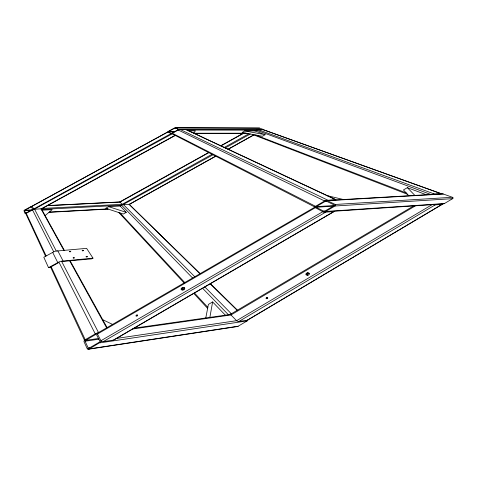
<?xml version="1.0" encoding="UTF-8"?>
<svg xmlns="http://www.w3.org/2000/svg" width="477" height="477" viewBox="0 0 477 477"><rect width="100%" height="100%" fill="white"/><g stroke="black" fill="none" stroke-linecap="round" stroke-linejoin="round"><path stroke-width="0.72" d="M442.262 204.204L247.682 320.073A0.721 0.394 -11.1 0 1 247.241 320.216L238.81 321.468L237.498 321.254A4.365 2.361 -11.4 0 1 236.586 320.687L230.969 314.975A3.411 1.819 -11.7 0 1 230.808 314.772L230.963 313.997L413.69 205.915M83.439 250.604L82.885 250.842M172.048 133.787L171.964 133.781A4.341 1.467 -12.5 0 1 170.981 133.596L167.922 131.735A2.188 0.739 -12.6 0 1 168.381 131.342L174.284 128.11A1.616 0.543 -12.5 0 1 174.689 127.919L175.387 127.764M209.874 317.384L212.611 301.941L225.377 315.178M314.772 206.976L171.964 133.739L172.072 133.399A1.705 0.578 -12.6 0 1 172.31 133.25L178.297 129.965A2.194 0.739 -12.5 0 0 178.762 129.559L175.727 127.806L259.566 128.11L263.286 129.446A1.318 0.465 -10.5 0 1 263.447 129.756M205.79 317.962L208.383 304.421L212.611 301.941M314.731 207.215L97.88 332.916A0.948 0.483 -17.4 0 0 97.666 333.077L97.397 333.799A3.154 1.622 -17.3 0 0 97.475 334.019L100.981 340.834A4.198 2.194 -17.3 0 0 101.673 341.401L103.062 341.645L113.383 340.113A1.043 0.549 -17 0 0 114.063 339.898L334.216 211.46A1.532 0.68 -8 0 0 334.085 211.245M167.862 131.92L32.245 206.177L33.563 209.099A3.035 1.133 -16.4 0 0 34.111 209.254L41.732 208.783L175.292 135.45M193.799 133.161L195.367 130.847L188.838 130.835M181.516 288.209L181.832 287.941A1.61 0.799 -13.5 0 1 183.752 287.369L184.611 287.858A3.184 1.58 -13.6 0 1 184.307 289.235L183.878 289.587A1.586 0.793 -13.5 0 1 182.077 290.076L181.206 289.587A3.184 1.586 -13.5 0 1 181.522 288.209M45.112 215.58L52.214 209.636L42.119 210.166M306.926 273.369L307.218 273.154A1.675 0.841 -8.5 0 1 307.909 272.874L309.197 273.321A2.761 1.389 -8.6 0 1 309.34 274.269L308.351 275.038A1.574 0.793 -8.5 0 1 306.842 275.175C304.69 274.8 306.401 272.546 307.862 272.874M168.715 131.455C167.731 131.956 170.963 133.673 172.018 133.101L177.915 129.869C179.125 129.219 175.476 127.753 174.576 128.247L168.751 131.437L175.041 131.443M88.549 349.224A1.485 0.781 -18.1 0 0 89.491 348.866L100.742 341.991A3.715 1.938 -17.6 0 0 101.017 341.091L100.921 340.733L322.786 211.705A1.908 0.841 -8.3 0 0 324.092 211.919L442.93 203.959A1.95 0.847 -4.6 0 0 444.409 203.548L452.637 198.659A2.379 1.02 -4.5 0 0 452.429 197.299M335.748 199.964A1.294 0.555 -8.1 0 0 335.891 199.762L325.857 200.394A5.462 2.361 -8.2 0 0 324.742 200.889L314.987 206.636A2.856 1.246 -8.6 0 0 314.772 207.394L323.042 211.824A6.29 2.767 -8.2 0 0 324.11 212.146L334.109 211.621M95.579 334.55L85.246 340.602A1.407 0.727 -18 0 0 85.073 341.21L88.263 348.097A0.835 0.435 -18.1 0 0 88.621 348.323M183.001 287.679L182.011 289.038L183.114 289.938M247.241 320.216L442.233 204.371M88.15 349.236A1.3 0.68 -18.1 0 0 88.555 349.218L237.29 326.542A1.485 0.811 -11.6 0 0 238.172 326.226L247.128 320.902A2.367 1.288 -11.2 0 0 247.873 319.942M306.562 273.893L308.237 272.898M266.768 298.298L267.621 297.791M306.717 274.627L309.084 273.22M432.025 204.687L236.586 320.687L116.585 338.42M238.935 321.45L435.179 204.889L441.929 204.436M415.491 205.796L230.969 314.975L132.773 328.981M426.396 194.759L407.34 187.658L403.441 189.947L408.861 195.767M113.383 340.113L333.65 211.728M136.821 315.696L137.638 315.219L136.869 316.156L135.85 315.881L136.601 314.915L137.626 315.172M182.101 289.396L184.647 287.917M182.745 289.873L184.641 288.77M334.21 205.623L324.867 211.061A0.757 0.334 -8.3 0 1 323.704 211.168L316.09 207.256A1.067 0.465 -8.6 0 1 316.215 206.648L325.362 201.336A0.745 0.322 -8.3 0 1 326.501 201.222M324.098 211.925A1.908 0.841 -8.3 0 0 325.636 211.46L335.015 206.01L452.637 198.659M103.217 341.627L325.463 212.277M87.231 348.693L84.059 341.8A3.5 1.807 -18 0 1 84.518 340.28A2.433 1.258 -18 0 1 85.216 339.702L95.519 333.745A6.29 3.25 -17.5 0 1 97.6 332.922L98.131 332.773M315.172 207.787L97.475 334.019A2.427 1.246 -17.5 0 0 97.153 333.679L96.909 333.578A1.353 0.698 -17.5 0 0 96.217 333.542A1.467 0.751 -17.5 0 0 95.257 333.894L59.07 262.386L49.894 267.543L48.547 267.663L43.806 257.246L54.074 251.647A7.393 3.13 -16.9 0 1 55.535 251.146L86.611 248.35L92.991 258.146L91.721 258.862L61.712 261.533L98.512 332.552M48.547 267.663L59.237 261.807A8.02 3.494 -17 0 1 60.752 261.277L92.991 258.146M120.15 206.04L126.25 212.366L123.275 214.03L105.709 208.27L108.625 206.648L120.15 206.04L121.784 205.14A2.486 0.99 -14.4 0 1 122.69 204.806L129.661 204.251L215.789 156.212M265.164 134.711L262.35 136.285L242.107 132.445L244.868 130.913L254.992 130.925L265.164 134.711L244.868 130.913M212.026 154.286L122.184 204.323L42.34 208.449M224.315 147.435L248.916 133.739M254.992 130.925L256.358 130.161A2.278 0.805 -10.6 0 1 257.121 129.839L263.28 129.69L441.136 193.674A1.514 0.644 -4.9 0 1 440.986 193.918M47.33 205.712L119.977 202.075L122.321 204.424A2.957 1.175 -14.3 0 0 123.03 204.633L213.004 154.786M225.335 147.912L250.306 134.001M199.917 273.774L129.178 204.359L215.634 156.134M228.078 149.194L253.716 134.896M228.239 149.271L253.889 134.961M120.031 201.777L208.586 152.521M220.738 145.759L242.71 133.542M119.977 202.075L208.831 152.646M220.994 145.884L243.181 133.542M25.895 213.589L25.388 213.618A0.942 0.352 -16.7 0 0 26.235 213.326L32.973 209.689A2.522 0.948 -16.5 0 1 33.873 209.397L172.167 133.846M175.095 135.343L41.052 208.938L63.805 250.204M24.482 210.619L24.482 210.637A0.882 0.328 -16.7 0 1 24.822 210.25L31.297 206.762L32.728 209.29A0.882 0.328 -16.5 0 1 32.382 209.653L25.657 213.153L26.104 213.1M266.846 297.648A1.002 0.525 -10.2 0 0 266.059 298.387A1.002 0.525 -10.2 0 0 267.263 298.638L267.561 298.483A1.371 0.721 -10.2 0 0 267.519 297.72L267.15 297.582A0.745 0.394 -10.2 0 0 266.822 297.582M171.899 133.596L171.088 133.596L172.018 133.387A1.693 0.572 -12.6 0 0 172.31 133.25L315.458 206.267M88.788 348.305L99.735 341.955A1.419 0.739 -17.6 0 0 99.896 341.329L96.473 334.598A0.68 0.346 -17.5 0 0 95.543 334.508M89.497 348.872L238.178 326.226M88.263 348.097L89.646 347.888M99.794 342.88L247.128 320.902M85.532 340.375L98.453 338.491M85.067 341.21L98.811 339.201M96.217 333.548L97.445 333.369M134.216 328.14L230.689 314.426M441.04 193.573L433.313 194.097A5.074 2.17 -5 0 0 432.46 194.413M323.722 211.162L324.819 211.084M325.648 211.46L444.415 203.548M316.203 206.642L334.359 205.515A1.097 0.477 -8.1 0 0 334.305 205.003L326.483 201.228M316.09 207.256L333.256 206.177M325.362 201.336L326.56 201.264M442.03 193.859L326.19 200.513A1.89 0.817 -8.3 0 0 324.616 200.972L178.213 130.012A2.117 0.715 -12.4 0 1 179.042 129.672L186.054 129.535L335.802 199.601M327.395 200.698L443.33 194.02L452.452 197.287L335.236 204.466L327.395 200.698A1.866 0.805 -8.3 0 0 326.34 200.501M49.298 212.074L107.623 208.902M48.994 212.331L108.219 209.093M24.822 210.25L31.989 209.874M41.708 209.421L121.593 205.235L192.589 278.019M31.238 210.279L24.482 210.637L25.645 213.136M32.084 206.326L31.732 206.344L167.874 131.98M47.617 205.551L119.906 201.944M30.981 206.875L31.494 206.845M435.179 204.889L434.207 204.824A6.35 2.755 -4.8 0 1 433.229 204.609M129.178 204.359L200.167 273.625M73.869 258.14L74.46 257.83A1.425 0.62 -16.5 0 0 73.691 257.502L73.112 257.795A1.419 0.614 -16.5 0 0 73.881 258.129M82.7 250.234L82.139 250.52A1.395 0.602 -16.1 0 0 82.897 250.83M168.554 131.747L174.481 131.747M193.972 133.238L246.144 133.214M194.694 133.578L247.855 133.536M187.109 130.03L256.358 130.161L430.94 194.497M174.576 128.247L175.405 128.253M178.738 129.255L263.286 129.446M171.088 133.596L33.289 209.236A2.451 0.912 -16.6 0 1 32.883 209.659L32.514 209.898L53.71 251.796M327.52 195.725L343.422 199.523M108.625 206.648L126.25 212.366M259.566 128.11L175.709 127.8M263.089 129.666L440.754 193.543M258.105 129.655L434.171 193.918M255.523 134.991L406.195 192.905M252.452 134.407L407.489 194.288M185.762 129.488L335.403 199.559M180.139 129.476L327.455 200.012M102.728 319.697L112.548 324.42M210.452 283.702L237.451 310.157M210.19 283.857L237.164 310.33M123.507 204.651L194.765 276.755M204.854 286.963L231.345 313.771M202.6 288.281L228.423 314.748M407.34 187.658L414.883 195.421M120.013 212.963L184.766 282.557M194.491 293.009L207.823 307.337M118.886 212.593L184.08 282.95M193.775 293.421L207.626 308.369M64.258 250.169L41.493 209.033A0.805 0.304 -16.4 0 0 41.046 208.95M70.131 260.788L107.092 327.58M69.666 260.83L106.621 327.854M57.717 250.699L63.018 260.8M34.63 209.272L56.232 250.956M52.631 252.315L57.735 262.505M26.259 213.332L46.138 255.94M51.206 266.804L85.222 339.702M25.847 213.744L45.559 256.268M50.598 267.144L84.501 340.28M308.041 275.157A2.379 1.198 -8.5 0 1 307.081 273.41M267.287 298.674A1.234 0.644 -10.1 0 1 267.18 297.666M335.2 204.478A2.689 1.175 -8.1 0 1 334.991 206.004M25.794 213.756A0.918 0.346 -16.7 0 1 26.277 213.338M442.191 193.853A1.944 0.829 -4.8 0 1 443.324 194.02M136.994 315.971A1.562 0.799 -15.6 0 1 137.227 314.999M31.744 206.32A0.936 0.346 -16.5 0 0 30.886 206.636L24.339 210.238A2.451 0.912 -16.7 0 0 23.933 210.655L25.019 213.481A0.811 0.304 -16.7 0 0 25.376 213.63M96.932 333.447A2.051 1.055 -17.5 0 1 97.493 333.28M442.03 204.019A1.944 0.847 -4.6 0 1 442.245 204.18M88.126 349.265A2.081 1.091 -18.1 0 1 87.279 348.681M229.079 314.671A5.605 3.011 -11.8 0 1 231.112 313.896M129.798 204.174A1.997 0.799 -14.2 0 1 129.613 204.496M171.887 133.638A1.741 0.59 -12.6 0 1 171.577 133.596M82.688 250.246A1.377 0.59 -16.1 0 1 83.421 250.562M69.547 251.528L69.576 251.653A1.58 0.674 -16.4 0 0 70.089 251.874L70.852 251.558L69.547 251.528M87.339 256.739L86.766 257.014A1.419 0.62 -16.1 0 1 86.015 256.668L86.57 256.37A1.419 0.62 -16.2 0 1 87.321 256.715L87.333 256.763"/></g></svg>
